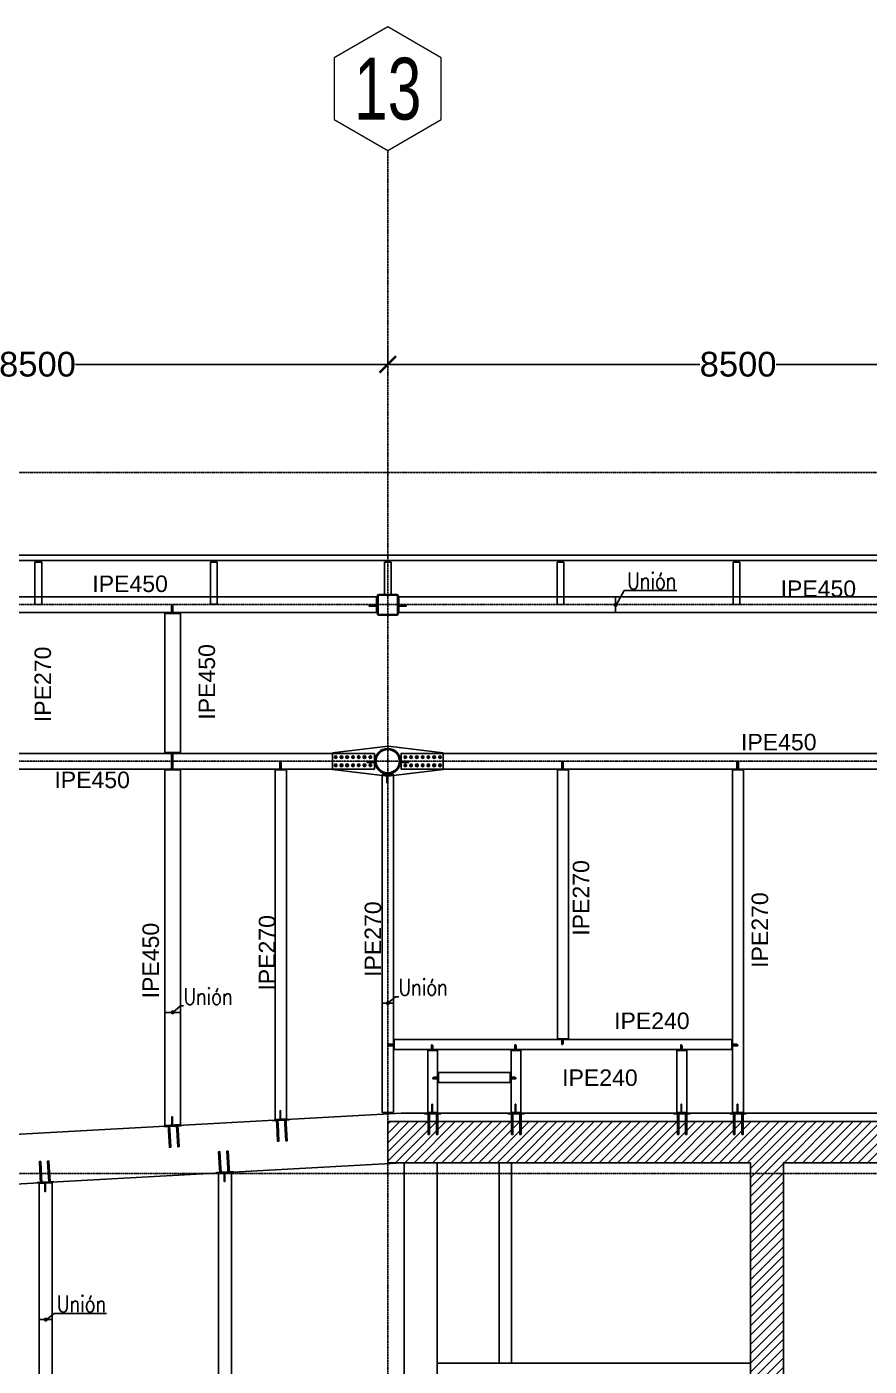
# Model space of a CAD drawing. Header units: millimetres. Extents: x -12345 to 95575, y -11225 to 31862.
# Drawn here: x 55120 to 65341, y 14663 to 30907 of the extents above; entities that cross this region are included whole.
import ezdxf
from ezdxf.enums import TextEntityAlignment as Align

# ---------------------------------------------------------------- set-up
doc = ezdxf.new("R2010")
doc.units = ezdxf.units.MM
doc.header["$LTSCALE"] = 0.95
doc.linetypes.add('DXK_LINE_DOT3', pattern=[5.9187, 2.979, -0.9799, 0.9799, -0.9799])
for name, color, linetype, lineweight in [('0-1', 250, 'Continuous', 5), ('E_COLUMNAS-1', 1, 'Continuous', 25), ('E_TEXTO', 3, 'Continuous', 9), ('E_VIGAS-1', 31, 'Continuous', 25), ('HCB_EJES', 1, 'DXK_LINE_DOT3', 9)]:
    doc.layers.add(name, color=color, linetype=linetype, lineweight=lineweight)
for name, color, linetype in [('COTAS', 8, 'Continuous'), ('HCB-ACH_PANT', 253, 'Continuous'), ('HCB-EJES', 1, 'Continuous'), ('HCB-PLATINAS', 5, 'Continuous'), ('HCB-ROTULOS', 2, 'Continuous'), ('HCB_PANTALLAS', 6, 'Continuous'), ('HCB_VIGAS', 4, 'Continuous'), ('UNIÒN', 6, 'Continuous')]:
    doc.layers.add(name, color=color, linetype=linetype)
doc.styles.add('CNI_COTAS', font='romans.shx', dxfattribs={"width": 0.8})
doc.styles.add('VERDANA', font='arial.ttf')
doc.dimstyles.new('1.125', dxfattribs={"dimscale": 0, "dimtxt": 300, "dimasz": 200, "dimexe": 4, "dimexo": 4, "dimgap": 15, "dimtad": 0, "dimdec": 0, "dimzin": 4, "dimdsep": 46, "dimtxsty": 'VERDANA', "dimblk": 'ARCHTICK', "dimcen": -10, "dimclrd": 256, "dimclrt": 3, "dimadec": 0, "dimazin": 0, "dimtfac": 1, "dimtdec": 0, "dimtmove": 2, "dimatfit": 0, "dimldrblk": 'OBLIQUE', "dimfxl": 0.05, "dimtolj": 1, "dimtzin": 0, "dimarcsym": 0})
doc.dimstyles.new('UNIÒN', dxfattribs={"dimscale": 0, "dimtxt": 200, "dimasz": 60, "dimexe": 4, "dimexo": 4, "dimgap": 15, "dimtad": 1, "dimdec": 0, "dimzin": 4, "dimdsep": 46, "dimtxsty": 'CNI_COTAS', "dimcen": -0.09, "dimclrd": 6, "dimclrt": 3, "dimadec": 0, "dimazin": 0, "dimtfac": 1, "dimtdec": 0, "dimtmove": 2, "dimatfit": 0, "dimfxl": 0.05, "dimtolj": 1, "dimtzin": 0, "dimarcsym": 0})

# ---------------------------------------------------------------- blocks, each defined once
blk = doc.blocks.new('EST_SFM_VIGA-METALICA-SECCION-C - EST_SFM_VIGA-METALICA-UPN160-1505289-_14_00m_N_E_-NIVEL-4 DOC')
at = {"layer": 'E_VIGAS-1'}
for p, q in [((44.822, 0.018), (-44.831, 0.018)), ((-44.831, -0.047), (44.822, -0.047))]:
    blk.add_line(p, q, dxfattribs=at)
blk = doc.blocks.new('DCTIB_CNI_EST_MOD-1A-FAC_0001_rvt-1-_14_00m_N_E_-NIVEL-4 DOC')
at = {"layer": 'E_VIGAS-1'}
for p, q in [((-27.443, 165.076), (-27.443, 165.077)), ((-27.443, 165.077), (-27.415, 165.077)), ((-27.443, 165.076), (-27.361, 165.076)), ((-27.361, 165.076), (-27.443, 165.076)), ((-27.443, 165.076), (-27.443, 164.564)), ((-27.405, 165.082), (-27.405, 165.096)), ((-27.405, 165.077), (-27.405, 165.082)), ((-27.4, 165.096), (-27.4, 165.082)), ((-27.4, 165.082), (-27.4, 165.077)), ((-27.389, 165.077), (-27.361, 165.077)), ((-27.361, 165.077), (-27.361, 165.076)), ((-27.361, 165.076), (-27.361, 164.564)), ((-25.313, 165.076), (-25.313, 165.077)), ((-25.313, 165.077), (-25.285, 165.077)), ((-25.313, 165.076), (-25.231, 165.076)), ((-25.231, 165.076), (-25.313, 165.076)), ((-25.313, 165.076), (-25.313, 164.566)), ((-25.275, 165.088), (-25.27, 165.088)), ((-25.275, 165.082), (-25.275, 165.088)), ((-25.275, 165.077), (-25.275, 165.082)), ((-25.27, 165.088), (-25.27, 165.082)), ((-25.27, 165.082), (-25.27, 165.077)), ((-25.259, 165.077), (-25.231, 165.077)), ((-25.231, 165.077), (-25.231, 165.076)), ((-25.231, 165.076), (-25.231, 164.566)), ((-23.203, 165.076), (-23.203, 165.077)), ((-23.203, 165.077), (-23.175, 165.077)), ((-23.203, 165.076), (-23.121, 165.076)), ((-23.121, 165.076), (-23.203, 165.076)), ((-23.203, 165.076), (-23.203, 164.685)), ((-23.165, 165.082), (-23.165, 165.096)), ((-23.165, 165.077), (-23.165, 165.082)), ((-23.16, 165.096), (-23.16, 165.082)), ((-23.16, 165.082), (-23.16, 165.077)), ((-23.149, 165.077), (-23.121, 165.077)), ((-23.121, 165.077), (-23.121, 165.076)), ((-23.121, 165.076), (-23.121, 164.685)), ((-21.108, 165.076), (-21.108, 165.077)), ((-21.108, 165.077), (-21.08, 165.077)), ((-21.108, 165.076), (-21.026, 165.076)), ((-21.026, 165.076), (-21.108, 165.076)), ((-21.108, 165.076), (-21.108, 164.564)), ((-21.069, 165.082), (-21.069, 165.096)), ((-21.069, 165.077), (-21.069, 165.082)), ((-21.064, 165.096), (-21.064, 165.082)), ((-21.064, 165.082), (-21.064, 165.077)), ((-21.054, 165.077), (-21.026, 165.077)), ((-21.026, 165.077), (-21.026, 165.076)), ((-21.026, 165.076), (-21.026, 164.564)), ((-18.973, 165.076), (-18.973, 165.077)), ((-18.973, 165.077), (-18.945, 165.077)), ((-18.973, 165.076), (-18.891, 165.076)), ((-18.891, 165.076), (-18.973, 165.076)), ((-18.973, 165.076), (-18.973, 164.564)), ((-18.934, 165.082), (-18.934, 165.096)), ((-18.934, 165.077), (-18.934, 165.082)), ((-18.929, 165.096), (-18.929, 165.082)), ((-18.929, 165.082), (-18.929, 165.077)), ((-18.919, 165.077), (-18.891, 165.077)), ((-18.891, 165.077), (-18.891, 165.076)), ((-18.891, 165.076), (-18.891, 164.564)), ((-27.361, 164.564), (-27.443, 164.564)), ((-25.231, 164.566), (-25.313, 164.566)), ((-23.121, 164.685), (-23.203, 164.685)), ((-21.026, 164.564), (-21.108, 164.564)), ((-18.891, 164.564), (-18.973, 164.564))]:
    blk.add_line(p, q, dxfattribs=at)
for points, knots in [([(-27.415, 165.077), (-27.414, 165.077), (-27.413, 165.077), (-27.41, 165.077), (-27.408, 165.078), (-27.406, 165.078), (-27.405, 165.08), (-27.405, 165.081), (-27.405, 165.082)], [0, 0, 0, 0, 0.142857, 0.285714, 0.428571, 0.571429, 0.785714, 1, 1, 1, 1]), ([(-27.405, 165.082), (-27.405, 165.081), (-27.405, 165.08), (-27.407, 165.078), (-27.408, 165.078), (-27.41, 165.077), (-27.411, 165.077), (-27.412, 165.077), (-27.414, 165.077), (-27.415, 165.077)], [0, 0, 0, 0, 0.285714, 0.428571, 0.571429, 0.678571, 0.732143, 0.785714, 1, 1, 1, 1]), ([(-27.389, 165.077), (-27.39, 165.077), (-27.391, 165.077), (-27.394, 165.077), (-27.396, 165.078), (-27.398, 165.078), (-27.399, 165.08), (-27.4, 165.081), (-27.4, 165.082)], [0, 0, 0, 0, 0.142857, 0.285714, 0.428571, 0.571429, 0.785714, 1, 1, 1, 1]), ([(-27.4, 165.082), (-27.4, 165.081), (-27.399, 165.08), (-27.398, 165.078), (-27.396, 165.078), (-27.395, 165.077), (-27.394, 165.077), (-27.392, 165.077), (-27.39, 165.077), (-27.389, 165.077)], [0, 0, 0, 0, 0.285714, 0.428571, 0.571429, 0.678571, 0.732143, 0.785714, 1, 1, 1, 1]), ([(-25.285, 165.077), (-25.284, 165.077), (-25.283, 165.077), (-25.28, 165.077), (-25.278, 165.078), (-25.276, 165.078), (-25.275, 165.08), (-25.275, 165.081), (-25.275, 165.082)], [0, 0, 0, 0, 0.142857, 0.285714, 0.428571, 0.571429, 0.785714, 1, 1, 1, 1]), ([(-25.275, 165.082), (-25.275, 165.081), (-25.275, 165.08), (-25.277, 165.078), (-25.278, 165.078), (-25.28, 165.077), (-25.281, 165.077), (-25.282, 165.077), (-25.284, 165.077), (-25.285, 165.077)], [0, 0, 0, 0, 0.285714, 0.428571, 0.571429, 0.678571, 0.732143, 0.785714, 1, 1, 1, 1]), ([(-25.259, 165.077), (-25.26, 165.077), (-25.261, 165.077), (-25.264, 165.077), (-25.266, 165.078), (-25.268, 165.078), (-25.269, 165.08), (-25.27, 165.081), (-25.27, 165.082)], [0, 0, 0, 0, 0.142857, 0.285714, 0.428571, 0.571429, 0.785714, 1, 1, 1, 1]), ([(-25.27, 165.082), (-25.27, 165.081), (-25.269, 165.08), (-25.268, 165.078), (-25.266, 165.078), (-25.265, 165.077), (-25.264, 165.077), (-25.262, 165.077), (-25.26, 165.077), (-25.259, 165.077)], [0, 0, 0, 0, 0.285714, 0.428571, 0.571429, 0.678571, 0.732143, 0.785714, 1, 1, 1, 1]), ([(-23.175, 165.077), (-23.174, 165.077), (-23.173, 165.077), (-23.17, 165.077), (-23.168, 165.078), (-23.166, 165.078), (-23.165, 165.08), (-23.165, 165.081), (-23.165, 165.082)], [0, 0, 0, 0, 0.142857, 0.285714, 0.428571, 0.571429, 0.785714, 1, 1, 1, 1]), ([(-23.165, 165.082), (-23.165, 165.081), (-23.165, 165.08), (-23.167, 165.078), (-23.168, 165.078), (-23.17, 165.077), (-23.171, 165.077), (-23.172, 165.077), (-23.174, 165.077), (-23.175, 165.077)], [0, 0, 0, 0, 0.285714, 0.428571, 0.571429, 0.678571, 0.732143, 0.785714, 1, 1, 1, 1]), ([(-23.149, 165.077), (-23.15, 165.077), (-23.151, 165.077), (-23.154, 165.077), (-23.156, 165.078), (-23.158, 165.078), (-23.159, 165.08), (-23.16, 165.081), (-23.16, 165.082)], [0, 0, 0, 0, 0.142857, 0.285714, 0.428571, 0.571429, 0.785714, 1, 1, 1, 1]), ([(-23.16, 165.082), (-23.16, 165.081), (-23.159, 165.08), (-23.158, 165.078), (-23.156, 165.078), (-23.155, 165.077), (-23.154, 165.077), (-23.152, 165.077), (-23.15, 165.077), (-23.149, 165.077)], [0, 0, 0, 0, 0.285714, 0.428571, 0.571429, 0.678571, 0.732143, 0.785714, 1, 1, 1, 1]), ([(-21.08, 165.077), (-21.079, 165.077), (-21.078, 165.077), (-21.075, 165.077), (-21.073, 165.078), (-21.071, 165.078), (-21.07, 165.08), (-21.069, 165.081), (-21.069, 165.082)], [0, 0, 0, 0, 0.142857, 0.285714, 0.428571, 0.571429, 0.785714, 1, 1, 1, 1]), ([(-21.069, 165.082), (-21.069, 165.081), (-21.07, 165.08), (-21.071, 165.078), (-21.073, 165.078), (-21.074, 165.077), (-21.075, 165.077), (-21.077, 165.077), (-21.079, 165.077), (-21.08, 165.077)], [0, 0, 0, 0, 0.285714, 0.428571, 0.571429, 0.678571, 0.732143, 0.785714, 1, 1, 1, 1]), ([(-21.054, 165.077), (-21.055, 165.077), (-21.056, 165.077), (-21.059, 165.077), (-21.061, 165.078), (-21.063, 165.078), (-21.064, 165.08), (-21.064, 165.081), (-21.064, 165.082)], [0, 0, 0, 0, 0.142857, 0.285714, 0.428571, 0.571429, 0.785714, 1, 1, 1, 1]), ([(-21.064, 165.082), (-21.064, 165.081), (-21.064, 165.08), (-21.062, 165.078), (-21.061, 165.078), (-21.059, 165.077), (-21.058, 165.077), (-21.057, 165.077), (-21.055, 165.077), (-21.054, 165.077)], [0, 0, 0, 0, 0.285714, 0.428571, 0.571429, 0.678571, 0.732143, 0.785714, 1, 1, 1, 1]), ([(-18.945, 165.077), (-18.944, 165.077), (-18.943, 165.077), (-18.94, 165.077), (-18.938, 165.078), (-18.936, 165.078), (-18.935, 165.08), (-18.934, 165.081), (-18.934, 165.082)], [0, 0, 0, 0, 0.142857, 0.285714, 0.428571, 0.571429, 0.785714, 1, 1, 1, 1]), ([(-18.934, 165.082), (-18.934, 165.081), (-18.935, 165.08), (-18.936, 165.078), (-18.938, 165.078), (-18.939, 165.077), (-18.94, 165.077), (-18.942, 165.077), (-18.944, 165.077), (-18.945, 165.077)], [0, 0, 0, 0, 0.285714, 0.428571, 0.571429, 0.678571, 0.732143, 0.785714, 1, 1, 1, 1]), ([(-18.919, 165.077), (-18.92, 165.077), (-18.921, 165.077), (-18.924, 165.077), (-18.926, 165.078), (-18.928, 165.078), (-18.929, 165.08), (-18.929, 165.081), (-18.929, 165.082)], [0, 0, 0, 0, 0.142857, 0.285714, 0.428571, 0.571429, 0.785714, 1, 1, 1, 1]), ([(-18.929, 165.082), (-18.929, 165.081), (-18.929, 165.08), (-18.927, 165.078), (-18.926, 165.078), (-18.924, 165.077), (-18.923, 165.077), (-18.922, 165.077), (-18.92, 165.077), (-18.919, 165.077)], [0, 0, 0, 0, 0.285714, 0.428571, 0.571429, 0.678571, 0.732143, 0.785714, 1, 1, 1, 1])]:
    blk.add_open_spline(points, degree=3, knots=knots, dxfattribs=at)
blk.add_blockref('EST_SFM_VIGA-METALICA-SECCION-C - EST_SFM_VIGA-METALICA-UPN160-1505289-_14_00m_N_E_-NIVEL-4 DOC', (-41.042, 165.143), dxfattribs=at)
blk = doc.blocks.new('EST_SCM_COLUMNA-METALICA-SECCION-CIRCULAR - EST_SCM_COLUMNA-TUBULAR-CIRCULAR_PTEØ_12__e_10_3mm-V7-_14_00m_N_E_-NIVEL-4 DOC')
at = {"layer": 'E_COLUMNAS-1'}
for radius, start, end in [(0.152, 0, 180), (0.152, 180, 0), (0.142, 0, 180), (0.142, 180, 0)]:
    blk.add_arc((0, 0), radius, start, end, dxfattribs=at)
blk = doc.blocks.new('EST_SCM_COLUMNA-METALICA-SECCION-CUADRADA - EST_SCM_COLUMNA-TUBULAR-CUADRADA_PTEØ_250x250e_8mm-V19-_14_00m_N_E_-NIVEL-4 DOC')
at = {"layer": 'E_COLUMNAS-1'}
for p, q in [((-0.125, -0.109), (-0.125, 0.109)), ((-0.117, 0.109), (-0.117, -0.109)), ((-0.109, 0.125), (0.109, 0.125)), ((0.109, 0.117), (-0.109, 0.117)), ((0.117, -0.109), (0.117, 0.109)), ((0.125, 0.109), (0.125, -0.109)), ((-0.109, -0.117), (0.109, -0.117)), ((0.109, -0.125), (-0.109, -0.125))]:
    blk.add_line(p, q, dxfattribs=at)
for centre, radius, start, end in [((-0.109, 0.109), 0.016, 90, 180), ((-0.109, 0.109), 0.008, 90, 180), ((0.109, 0.109), 0.016, 360, 90), ((0.109, 0.109), 0.008, 360, 90), ((-0.109, -0.109), 0.016, 180, 270), ((-0.109, -0.109), 0.008, 180, 270), ((0.109, -0.109), 0.016, 270, 360), ((0.109, -0.109), 0.008, 270, 360)]:
    blk.add_arc(centre, radius, start, end, dxfattribs=at)
blk = doc.blocks.new('Part-72226993-2544 - 1511')
at = {"color": 253}
for p, q in [((63051, 28280), (63728, 28363)), ((63051, 28080), (63051, 28280)), ((63728, 28363), (64396, 28280)), ((64396, 28280), (64396, 28080)), ((63723, 27998), (63051, 28080)), ((64396, 28080), (63723, 27998))]:
    blk.add_line(p, q, dxfattribs=at)
for start, end in [(78.75, 258.75), (258.75, 78.75)]:
    blk.add_arc((63723, 28180), 155, start, end, dxfattribs=at)
blk = doc.blocks.new('Bolt-72226993-2547 - 1511')
at = {"color": 253, "linetype": 'Continuous'}
for p, q in [((63921, 28238), (63936, 28247)), ((63921, 28221), (63921, 28238)), ((63936, 28212), (63921, 28221)), ((63921, 28138), (63936, 28147)), ((63921, 28121), (63921, 28138)), ((63936, 28112), (63921, 28121)), ((63936, 28247), (63951, 28238)), ((63951, 28221), (63936, 28212)), ((63936, 28147), (63951, 28138)), ((63951, 28121), (63936, 28112)), ((63951, 28238), (63951, 28221)), ((63951, 28138), (63951, 28121)), ((63991, 28238), (64006, 28247)), ((63991, 28221), (63991, 28238)), ((64006, 28213), (63991, 28221)), ((63991, 28138), (64006, 28147)), ((63991, 28121), (63991, 28138)), ((64006, 28113), (63991, 28121)), ((64006, 28247), (64021, 28239)), ((64021, 28221), (64006, 28213)), ((64006, 28147), (64021, 28139)), ((64021, 28121), (64006, 28113)), ((64021, 28239), (64021, 28221)), ((64021, 28139), (64021, 28121)), ((64061, 28239), (64076, 28247)), ((64061, 28221), (64061, 28239)), ((64076, 28213), (64061, 28221)), ((64061, 28139), (64076, 28147)), ((64061, 28121), (64061, 28139)), ((64076, 28113), (64061, 28121)), ((64076, 28247), (64091, 28239)), ((64091, 28221), (64076, 28213)), ((64076, 28147), (64091, 28139)), ((64091, 28121), (64076, 28113)), ((64091, 28239), (64091, 28221)), ((64091, 28139), (64091, 28121)), ((64131, 28239), (64146, 28247)), ((64131, 28221), (64131, 28239)), ((64146, 28213), (64131, 28221)), ((64131, 28139), (64146, 28147)), ((64131, 28121), (64131, 28139)), ((64146, 28113), (64131, 28121)), ((64146, 28247), (64161, 28239)), ((64161, 28221), (64146, 28213)), ((64146, 28147), (64161, 28139)), ((64161, 28121), (64146, 28113)), ((64161, 28239), (64161, 28221)), ((64161, 28139), (64161, 28121)), ((64201, 28239), (64216, 28247)), ((64201, 28221), (64201, 28239)), ((64216, 28213), (64201, 28221)), ((64201, 28139), (64216, 28147)), ((64201, 28121), (64201, 28139)), ((64216, 28113), (64201, 28121)), ((64216, 28247), (64231, 28239)), ((64231, 28221), (64216, 28213)), ((64216, 28147), (64231, 28139)), ((64231, 28121), (64216, 28113)), ((64231, 28239), (64231, 28221)), ((64231, 28139), (64231, 28121)), ((64271, 28239), (64286, 28247)), ((64271, 28221), (64271, 28239)), ((64286, 28213), (64271, 28221)), ((64271, 28139), (64286, 28147)), ((64271, 28121), (64271, 28139)), ((64286, 28113), (64271, 28121)), ((64286, 28247), (64301, 28239)), ((64301, 28221), (64286, 28213)), ((64286, 28147), (64301, 28139)), ((64301, 28121), (64286, 28113)), ((64301, 28239), (64301, 28221)), ((64301, 28139), (64301, 28121)), ((64341, 28239), (64356, 28247)), ((64341, 28221), (64341, 28239)), ((64356, 28213), (64341, 28221)), ((64341, 28139), (64356, 28147)), ((64341, 28121), (64341, 28139)), ((64356, 28113), (64341, 28121)), ((64356, 28247), (64371, 28239)), ((64371, 28221), (64356, 28213)), ((64356, 28147), (64371, 28139)), ((64371, 28121), (64356, 28113)), ((64371, 28239), (64371, 28221)), ((64371, 28139), (64371, 28121))]:
    blk.add_line(p, q, dxfattribs=at)
for centre, radius, start, end in [((63936, 28230), 11.5, 18.0268, 198.0268), ((63936, 28130), 11.5, 18.0268, 198.0268), ((63936, 28230), 11.5, 198.0268, 18.0268), ((63936, 28130), 11.5, 198.0268, 18.0268), ((63936, 28230), 10, 90.0268, 270.0268), ((63936, 28130), 10, 90.0268, 270.0268), ((63936, 28230), 10, 270.0268, 90.0268), ((63936, 28130), 10, 270.0268, 90.0268), ((64006, 28230), 11.5, 18.0268, 198.0268), ((64006, 28130), 11.5, 18.0268, 198.0268), ((64006, 28230), 11.5, 198.0268, 18.0268), ((64006, 28130), 11.5, 198.0268, 18.0268), ((64006, 28230), 10, 90.0268, 270.0268), ((64006, 28130), 10, 90.0268, 270.0268), ((64006, 28230), 10, 270.0268, 90.0268), ((64006, 28130), 10, 270.0268, 90.0268), ((64076, 28230), 11.5, 18.0268, 198.0268), ((64076, 28130), 11.5, 18.0268, 198.0268), ((64076, 28230), 11.5, 198.0268, 18.0268), ((64076, 28130), 11.5, 198.0268, 18.0268), ((64076, 28230), 10, 90.0268, 270.0268), ((64076, 28130), 10, 90.0268, 270.0268), ((64076, 28230), 10, 270.0268, 90.0268), ((64076, 28130), 10, 270.0268, 90.0268), ((64146, 28230), 11.5, 18.0268, 198.0268), ((64146, 28130), 11.5, 18.0268, 198.0268), ((64146, 28230), 11.5, 198.0268, 18.0268), ((64146, 28130), 11.5, 198.0268, 18.0268), ((64146, 28230), 10, 90.0268, 270.0268), ((64146, 28130), 10, 90.0268, 270.0268), ((64146, 28230), 10, 270.0268, 90.0268), ((64146, 28130), 10, 270.0268, 90.0268), ((64216, 28230), 11.5, 18.0268, 198.0268), ((64216, 28130), 11.5, 18.0268, 198.0268), ((64216, 28230), 11.5, 198.0268, 18.0268), ((64216, 28130), 11.5, 198.0268, 18.0268), ((64216, 28230), 10, 90.0268, 270.0268), ((64216, 28130), 10, 90.0268, 270.0268), ((64216, 28230), 10, 270.0268, 90.0268), ((64216, 28130), 10, 270.0268, 90.0268), ((64286, 28230), 11.5, 18.0268, 198.0268), ((64286, 28130), 11.5, 18.0268, 198.0268), ((64286, 28230), 11.5, 198.0268, 18.0268), ((64286, 28130), 11.5, 198.0268, 18.0268), ((64286, 28230), 10, 90.0268, 270.0268), ((64286, 28130), 10, 90.0268, 270.0268), ((64286, 28230), 10, 270.0268, 90.0268), ((64286, 28130), 10, 270.0268, 90.0268), ((64356, 28230), 11.5, 18.0268, 198.0268), ((64356, 28130), 11.5, 18.0268, 198.0268), ((64356, 28230), 11.5, 198.0268, 18.0268), ((64356, 28130), 11.5, 198.0268, 18.0268), ((64356, 28230), 10, 90.0268, 270.0268), ((64356, 28130), 10, 90.0268, 270.0268), ((64356, 28230), 10, 270.0268, 90.0268), ((64356, 28130), 10, 270.0268, 90.0268)]:
    blk.add_arc(centre, radius, start, end, dxfattribs=at)
blk = doc.blocks.new('Bolt-72226993-2548 - 1511')
at = {"color": 253, "linetype": 'Continuous'}
for p, q in [((63076, 28239), (63091, 28247)), ((63076, 28221), (63076, 28239)), ((63091, 28213), (63076, 28221)), ((63076, 28139), (63091, 28147)), ((63076, 28121), (63076, 28139)), ((63091, 28113), (63076, 28121)), ((63091, 28247), (63106, 28239)), ((63106, 28221), (63091, 28213)), ((63091, 28147), (63106, 28139)), ((63106, 28121), (63091, 28113)), ((63106, 28239), (63106, 28221)), ((63106, 28139), (63106, 28121)), ((63146, 28239), (63161, 28247)), ((63146, 28221), (63146, 28239)), ((63161, 28213), (63146, 28221)), ((63146, 28139), (63161, 28147)), ((63146, 28121), (63146, 28139)), ((63161, 28113), (63146, 28121)), ((63161, 28247), (63176, 28239)), ((63176, 28221), (63161, 28213)), ((63161, 28147), (63176, 28139)), ((63176, 28121), (63161, 28113)), ((63176, 28239), (63176, 28221)), ((63176, 28139), (63176, 28121)), ((63216, 28239), (63231, 28247)), ((63216, 28221), (63216, 28239)), ((63231, 28213), (63216, 28221)), ((63216, 28139), (63231, 28147)), ((63216, 28121), (63216, 28139)), ((63231, 28113), (63216, 28121)), ((63231, 28247), (63246, 28239)), ((63246, 28221), (63231, 28213)), ((63231, 28147), (63246, 28139)), ((63246, 28121), (63231, 28113)), ((63246, 28239), (63246, 28221)), ((63246, 28139), (63246, 28121)), ((63286, 28239), (63301, 28247)), ((63286, 28221), (63286, 28239)), ((63301, 28213), (63286, 28221)), ((63286, 28139), (63301, 28147)), ((63286, 28121), (63286, 28139)), ((63301, 28113), (63286, 28121)), ((63301, 28247), (63316, 28239)), ((63316, 28222), (63301, 28213)), ((63301, 28147), (63316, 28139)), ((63316, 28122), (63301, 28113)), ((63316, 28239), (63316, 28222)), ((63316, 28139), (63316, 28122)), ((63356, 28239), (63371, 28248)), ((63356, 28222), (63356, 28239)), ((63371, 28213), (63356, 28222)), ((63356, 28139), (63371, 28148)), ((63356, 28122), (63356, 28139)), ((63371, 28113), (63356, 28122)), ((63371, 28248), (63386, 28239)), ((63386, 28222), (63371, 28213)), ((63371, 28148), (63386, 28139)), ((63386, 28122), (63371, 28113)), ((63386, 28239), (63386, 28222)), ((63386, 28139), (63386, 28122)), ((63426, 28239), (63441, 28248)), ((63426, 28222), (63426, 28239)), ((63441, 28213), (63426, 28222)), ((63426, 28139), (63441, 28148)), ((63426, 28122), (63426, 28139)), ((63441, 28113), (63426, 28122)), ((63441, 28248), (63456, 28239)), ((63456, 28222), (63441, 28213)), ((63441, 28148), (63456, 28139)), ((63456, 28122), (63441, 28113)), ((63456, 28239), (63456, 28222)), ((63456, 28139), (63456, 28122)), ((63496, 28239), (63511, 28248)), ((63496, 28222), (63496, 28239)), ((63511, 28213), (63496, 28222)), ((63496, 28139), (63511, 28148)), ((63496, 28122), (63496, 28139)), ((63511, 28113), (63496, 28122)), ((63511, 28248), (63526, 28239)), ((63526, 28222), (63511, 28213)), ((63511, 28148), (63526, 28139)), ((63526, 28122), (63511, 28113)), ((63526, 28239), (63526, 28222)), ((63526, 28139), (63526, 28122))]:
    blk.add_line(p, q, dxfattribs=at)
for centre, radius, start, end in [((63091, 28230), 11.5, 18.0268, 198.0268), ((63091, 28130), 11.5, 18.0268, 198.0268), ((63091, 28230), 11.5, 198.0268, 18.0268), ((63091, 28130), 11.5, 198.0268, 18.0268), ((63091, 28230), 10, 90.0268, 270.0268), ((63091, 28130), 10, 90.0268, 270.0268), ((63091, 28230), 10, 270.0268, 90.0268), ((63091, 28130), 10, 270.0268, 90.0268), ((63161, 28230), 11.5, 18.0268, 198.0268), ((63161, 28130), 11.5, 18.0268, 198.0268), ((63161, 28230), 11.5, 198.0268, 18.0268), ((63161, 28130), 11.5, 198.0268, 18.0268), ((63161, 28230), 10, 90.0268, 270.0268), ((63161, 28130), 10, 90.0268, 270.0268), ((63161, 28230), 10, 270.0268, 90.0268), ((63161, 28130), 10, 270.0268, 90.0268), ((63231, 28230), 11.5, 18.0268, 198.0268), ((63231, 28130), 11.5, 18.0268, 198.0268), ((63231, 28230), 11.5, 198.0268, 18.0268), ((63231, 28130), 11.5, 198.0268, 18.0268), ((63231, 28230), 10, 90.0268, 270.0268), ((63231, 28130), 10, 90.0268, 270.0268), ((63231, 28230), 10, 270.0268, 90.0268), ((63231, 28130), 10, 270.0268, 90.0268), ((63301, 28230), 11.5, 18.0268, 198.0268), ((63301, 28130), 11.5, 18.0268, 198.0268), ((63301, 28230), 11.5, 198.0268, 18.0268), ((63301, 28130), 11.5, 198.0268, 18.0268), ((63301, 28230), 10, 90.0268, 270.0268), ((63301, 28130), 10, 90.0268, 270.0268), ((63301, 28230), 10, 270.0268, 90.0268), ((63301, 28130), 10, 270.0268, 90.0268), ((63371, 28230), 11.5, 18.0268, 198.0268), ((63371, 28130), 11.5, 18.0268, 198.0268), ((63371, 28230), 11.5, 198.0268, 18.0268), ((63371, 28130), 11.5, 198.0268, 18.0268), ((63371, 28230), 10, 90.0268, 270.0268), ((63371, 28130), 10, 90.0268, 270.0268), ((63371, 28230), 10, 270.0268, 90.0268), ((63371, 28130), 10, 270.0268, 90.0268), ((63441, 28230), 11.5, 18.0268, 198.0268), ((63441, 28130), 11.5, 18.0268, 198.0268), ((63441, 28230), 11.5, 198.0268, 18.0268), ((63441, 28130), 11.5, 198.0268, 18.0268), ((63441, 28230), 10, 90.0268, 270.0268), ((63441, 28130), 10, 90.0268, 270.0268), ((63441, 28230), 10, 270.0268, 90.0268), ((63441, 28130), 10, 270.0268, 90.0268), ((63511, 28230), 11.5, 18.0268, 198.0268), ((63511, 28130), 11.5, 18.0268, 198.0268), ((63511, 28230), 11.5, 198.0268, 18.0268), ((63511, 28130), 11.5, 198.0268, 18.0268), ((63511, 28230), 10, 90.0268, 270.0268), ((63511, 28130), 10, 90.0268, 270.0268), ((63511, 28230), 10, 270.0268, 90.0268), ((63511, 28130), 10, 270.0268, 90.0268)]:
    blk.add_arc(centre, radius, start, end, dxfattribs=at)
blk = doc.blocks.new('_ArchTick')
at = {"color": 0, "linetype": 'ByBlock', "const_width": 0.15}
blk.add_lwpolyline([(-0.5, -0.5), (0.5, 0.5)], dxfattribs=at)
blk = doc.blocks.new('*D182')
at = {"layer": 'COTAS', "color": 0, "lineweight": -2, "transparency": 16777216}
for p, q in [((51000, 27027), (51000, 26809)), ((59500, 27037), (59500, 26809))]:
    blk.add_line(p, q, dxfattribs=at)
at = {"layer": 'COTAS', "lineweight": -2, "transparency": 16777216}
for p, q in [((51000, 26813), (54787, 26813)), ((59500, 26813), (55713, 26813))]:
    blk.add_line(p, q, dxfattribs=at)
at = {"layer": 'Defpoints', "color": 0, "transparency": 16777216}
for p in [(51000, 27031), (59500, 27041), (59500, 26813)]:
    blk.add_point(p, dxfattribs=at)
at = {"layer": 'COTAS', "lineweight": -2, "transparency": 16777216, "xscale": 200, "yscale": 200, "zscale": 200, "rotation": 180}
blk.add_blockref('_ArchTick', (51000, 26813), dxfattribs=at)
at = {"layer": 'COTAS', "lineweight": -2, "transparency": 16777216, "xscale": 200, "yscale": 200, "zscale": 200}
blk.add_blockref('_ArchTick', (59500, 26813), dxfattribs=at)
at = {"layer": 'COTAS', "color": 3, "transparency": 16777216, "insert": (55250, 26813), "char_height": 300, "attachment_point": 5, "style": 'VERDANA'}
blk.add_mtext('\\A1;8500', dxfattribs=at)
blk = doc.blocks.new('_Oblique')
at = {"color": 0, "linetype": 'ByBlock', "lineweight": -2}
blk.add_line((-0.5, -0.5), (0.5, 0.5), dxfattribs=at)
blk = doc.blocks.new('*D183')
at = {"layer": 'COTAS', "lineweight": -2, "transparency": 16777216}
for p, q in [((59500, 26813), (63287, 26813)), ((68000, 26813), (64213, 26813))]:
    blk.add_line(p, q, dxfattribs=at)
at = {"layer": 'Defpoints', "color": 0, "transparency": 16777216}
for p in [(59500, 26813), (68000, 26813), (68000, 26813)]:
    blk.add_point(p, dxfattribs=at)
at = {"layer": 'COTAS', "lineweight": -2, "transparency": 16777216, "xscale": 200, "yscale": 200, "zscale": 200, "rotation": 180}
blk.add_blockref('_ArchTick', (59500, 26813), dxfattribs=at)
at = {"layer": 'COTAS', "lineweight": -2, "transparency": 16777216, "xscale": 200, "yscale": 200, "zscale": 200}
blk.add_blockref('_ArchTick', (68000, 26813), dxfattribs=at)
at = {"layer": 'COTAS', "color": 3, "transparency": 16777216, "insert": (63750, 26813), "char_height": 300, "attachment_point": 5, "style": 'VERDANA'}
blk.add_mtext('\\A1;8500', dxfattribs=at)

msp = doc.modelspace()

# ---------------------------------------------------------------- hatches: boundary and pattern name
at = {"layer": 'HCB-ACH_PANT'}
h = msp.add_hatch(dxfattribs=at)
h.set_pattern_fill('ANSI31', color=256, scale=25)
h.set_pattern_definition([(45, (-13332.36, -5955.66), (-56.1266, 56.1266), [])])
h.paths.add_polyline_path([(59500.2, 8370.1), (59500.2, 7870.1), (68000.2, 7870.1), (68000.2, 8370.1), (64300.2, 8370.1), (64300.2, 17130.1), (68000.2, 17130.1), (68000.2, 17630.1), (59500.2, 17630.1), (59500.2, 17130.1), (63900.2, 17130.1), (63900.2, 8370.1)])

# ---------------------------------------------------------------- linework, layer by layer
at = {"layer": 'E_VIGAS-1', "color": 30, "true_color": 0xf26722}
for p, q in [((59678.3, 17130.2), (46350.2, 16396.7)), ((63900.2, 14700.2), (60100.2, 14700.2))]:
    msp.add_line(p, q, dxfattribs=at)
for points in [[(25119.7, 17752.3), (38772.1, 16975.2), (45942, 16975.2), (59662.7, 17730.2), (68000.2, 17730.2), (68000.2, 7770.2), (59500, 7770.2), (59500, 7779.9), (46391.2, 8525.2), (38839.8, 8525.2), (38839.8, 8527.9), (25097.6, 7749.2)], [(61000.2, 17130.1), (61000.2, 14700.3), (60850.2, 14700.3), (60850.2, 17130.1)]]:
    msp.add_lwpolyline(points, dxfattribs=at)
msp.add_lwpolyline([(60100, 8370.2), (60100, 17130.2), (59700, 17130.2), (59700, 8370.2)], close=True, dxfattribs=at)
at = {"layer": 'HCB-EJES', "linetype": 'DXK_LINE_DOT3'}
for p, q in [((59500, -3906.8), (59500, 29407)), ((-10844.5, 25500), (94075, 25500)), ((-6888.4, 23900.1), (90118.8, 23900.1)), ((-6888.4, 22000), (90118.8, 22000)), ((-10844.5, 17000), (94075, 17000))]:
    msp.add_line(p, q, dxfattribs=at)
at = {"layer": 'HCB-PLATINAS', "color": 4}
for points in [[(59944.1, 17724.2), (60144.1, 17724.2), (60144.1, 17730.2), (59944.1, 17730.2)], [(60955.8, 17724.2), (61155.8, 17724.2), (61155.8, 17730.2), (60955.8, 17730.2)], [(62967.5, 17724.2), (63167.5, 17724.2), (63167.5, 17730.2), (62967.5, 17730.2)], [(63650, 17724.2), (63850, 17724.2), (63850, 17730.2), (63650, 17730.2)], [(56791.2, 17566), (56990.9, 17577.3), (56990.5, 17583.3), (56790.9, 17571.9)], [(58103.8, 17638.2), (58303.5, 17649.5), (58303.1, 17655.5), (58103.4, 17644.2)], [(55448.9, 16903.6), (55249.3, 16892.3), (55249.6, 16886.3), (55449.3, 16897.6)], [(57623.9, 17023.3), (57424.3, 17012), (57424.6, 17006), (57624.3, 17017.3)]]:
    msp.add_lwpolyline(points, close=True, dxfattribs=at)
at = {"layer": 'HCB-PLATINAS', "color": 5}
for points in [[(59994.6, 17722.7), (59998.2, 17724.2), (60001.8, 17722.7), (60003.9, 17721.9), (60006.2, 17716.2), (60006.2, 17678.7), (60006.2, 17474.2), (59990.2, 17474.2), (59990.2, 17678.7), (59990.2, 17716.2), (59992.6, 17721.9)], [(60094.6, 17722.7), (60098.2, 17724.2), (60101.8, 17722.7), (60103.9, 17721.9), (60106.2, 17716.2), (60106.2, 17678.7), (60106.2, 17474.2), (60090.2, 17474.2), (60090.2, 17678.7), (60090.2, 17716.2), (60092.6, 17721.9)], [(61006.2, 17722.7), (61009.8, 17724.2), (61013.5, 17722.7), (61015.5, 17721.9), (61017.8, 17716.2), (61017.8, 17678.7), (61017.8, 17474.2), (61001.8, 17474.2), (61001.8, 17678.7), (61001.8, 17716.2), (61004.2, 17721.9)], [(61106.2, 17722.7), (61109.8, 17724.2), (61113.5, 17722.7), (61115.5, 17721.9), (61117.8, 17716.2), (61117.8, 17678.7), (61117.8, 17474.2), (61101.8, 17474.2), (61101.8, 17678.7), (61101.8, 17716.2), (61104.2, 17721.9)], [(63018, 17722.7), (63021.6, 17724.2), (63025.2, 17722.7), (63027.3, 17721.9), (63029.6, 17716.2), (63029.6, 17678.7), (63029.6, 17474.2), (63013.6, 17474.2), (63013.6, 17678.7), (63013.6, 17716.2), (63015.9, 17721.9)], [(63118, 17722.7), (63121.6, 17724.2), (63125.2, 17722.7), (63127.3, 17721.9), (63129.6, 17716.2), (63129.6, 17678.7), (63129.6, 17474.2), (63113.6, 17474.2), (63113.6, 17678.7), (63113.6, 17716.2), (63115.9, 17721.9)], [(63700.5, 17722.7), (63704.1, 17724.2), (63707.7, 17722.7), (63709.8, 17721.9), (63712.1, 17716.2), (63712.1, 17678.7), (63712.1, 17474.2), (63696.1, 17474.2), (63696.1, 17678.7), (63696.1, 17716.2), (63698.4, 17721.9)], [(63800.5, 17722.7), (63804.1, 17724.2), (63807.7, 17722.7), (63809.8, 17721.9), (63812.1, 17716.2), (63812.1, 17678.7), (63812.1, 17474.2), (63796.1, 17474.2), (63796.1, 17678.7), (63796.1, 17716.2), (63798.4, 17721.9)], [(56841.7, 17567.3), (56845.2, 17569), (56848.9, 17567.7), (56851, 17567), (56853.6, 17561.5), (56855.8, 17524.1), (56867.4, 17319.9), (56851.4, 17319), (56839.8, 17523.1), (56837.7, 17560.6), (56839.7, 17566.4)], [(56941.5, 17573), (56945, 17574.7), (56948.7, 17573.4), (56950.8, 17572.7), (56953.5, 17567.2), (56955.6, 17529.7), (56967.2, 17325.6), (56951.3, 17324.7), (56939.6, 17528.8), (56937.5, 17566.3), (56939.5, 17572)], [(58154.3, 17639.6), (58157.8, 17641.3), (58161.5, 17640), (58163.6, 17639.2), (58166.2, 17633.7), (58168.4, 17596.3), (58180, 17392.1), (58164, 17391.2), (58152.4, 17595.4), (58150.3, 17632.8), (58152.3, 17638.6)], [(58254.1, 17645.2), (58257.6, 17646.9), (58261.3, 17645.7), (58263.4, 17644.9), (58266.1, 17639.4), (58268.2, 17602), (58279.8, 17397.8), (58263.9, 17396.9), (58252.2, 17601.1), (58250.1, 17638.5), (58252.1, 17644.3)], [(57473.6, 17016.3), (57470.1, 17014.6), (57466.4, 17015.9), (57464.3, 17016.6), (57461.7, 17022.1), (57459.5, 17059.5), (57447.9, 17263.7), (57463.9, 17264.6), (57475.5, 17060.4), (57477.6, 17023), (57475.6, 17017.2)], [(57573.5, 17021.9), (57569.9, 17020.2), (57566.2, 17021.5), (57564.2, 17022.3), (57561.5, 17027.8), (57559.4, 17065.2), (57547.7, 17269.4), (57563.7, 17270.3), (57575.3, 17066.1), (57577.5, 17028.7), (57575.5, 17022.9)], [(55298.6, 16896.6), (55295.1, 16894.9), (55291.4, 16896.2), (55289.3, 16896.9), (55286.7, 16902.4), (55284.5, 16939.8), (55272.9, 17144), (55288.9, 17144.9), (55300.5, 16940.8), (55302.6, 16903.3), (55300.6, 16897.5)], [(55398.5, 16902.3), (55394.9, 16900.6), (55391.2, 16901.8), (55389.2, 16902.6), (55386.5, 16908.1), (55384.4, 16945.5), (55372.7, 17149.7), (55388.7, 17150.6), (55400.3, 16946.4), (55402.5, 16909), (55400.5, 16903.2)]]:
    msp.add_lwpolyline(points, close=True, dxfattribs=at)
at = {"layer": 'HCB_EJES', "color": 40, "linetype": 'ByBlock', "true_color": 0xf8d731}
msp.add_lwpolyline([(58850.5, 29782), (59500, 29407), (60149.5, 29782), (60149.5, 30532), (59500, 30907), (58850.5, 30532)], close=True, dxfattribs=at)
at = {"layer": 'HCB_PANTALLAS'}
msp.add_lwpolyline([(68000.2, 17630.2), (59500.2, 17630.2), (59500.2, 17130.2), (63900.2, 17130.2), (63900.2, 8370.2), (59500.2, 8370.2), (59500.2, 7870.2), (68000.2, 7870.2), (68000.2, 8370.2), (64300.2, 8370.2), (64300.2, 17130.2), (68000.2, 17130.2)], close=True, dxfattribs=at)
at = {"layer": 'HCB_VIGAS'}
for points in [[(51135, 23801.8), (56980.2, 23801.8), (59365, 23801.8), (59365, 23991.8), (56980.2, 23991.8), (51135, 23991.8)], [(56876.6, 23801.8), (56886.6, 23801.8), (56886.6, 23892.1), (56876.6, 23892.1)], [(56886.6, 23791.8), (56893.7, 23791.8), (56893.7, 23881.7), (56886.6, 23881.7)], [(59275, 23892.1), (59375, 23892.1), (59375, 23882.1), (59275, 23882.1)], [(59725, 23892.1), (59625, 23892.1), (59625, 23882.1), (59725, 23882.1)], [(59635, 23991.8), (67865, 23991.8), (67865, 23801.8), (59635, 23801.8)], [(56795.2, 22105), (56795.2, 23791.8), (56985.2, 23791.8), (56985.2, 22105)], [(56876.6, 22095), (56886.6, 22095), (56886.6, 22004.7), (56876.6, 22004.7)], [(56886.6, 22105), (56893.7, 22105), (56893.7, 22010.1), (56886.6, 22010.1)], [(56876.6, 21905), (56886.6, 21905), (56886.6, 21995.3), (56876.6, 21995.3)], [(56886.6, 21895), (56893.7, 21895), (56893.7, 21984.9), (56886.6, 21984.9)], [(58189, 21905), (58199, 21905), (58199, 21995.3), (58189, 21995.3)], [(58199, 21895), (58206.1, 21895), (58206.1, 21984.9), (58199, 21984.9)], [(59248.7, 21995.3), (59348.7, 21995.3), (59348.7, 21985.3), (59248.7, 21985.3)], [(59752.3, 21995.3), (59652.3, 21995.3), (59652.3, 21985.3), (59752.3, 21985.3)], [(61611.5, 21905), (61621.5, 21905), (61621.5, 21995.3), (61611.5, 21995.3)], [(61621.5, 21895), (61628.6, 21895), (61628.6, 21989.9), (61621.5, 21989.9)], [(63736.5, 21905), (63746.5, 21905), (63746.5, 21995.3), (63736.5, 21995.3)], [(63746.5, 21895), (63753.6, 21895), (63753.6, 21989.9), (63746.5, 21989.9)], [(59432.5, 21837.6), (59432.5, 17738.4), (59567.5, 17738.4), (59567.5, 21837.6)], [(59486.7, 21737.7), (59486.7, 21846.5), (59486.7, 21847.7), (59496.7, 21847.7), (59496.7, 21845.5), (59496.7, 21737.7)], [(61692.5, 18633), (61692.5, 21895), (61557.5, 21895), (61557.5, 18633)], [(63682.5, 17740.2), (63682.5, 21895), (63817.5, 21895), (63817.5, 17740.2)], [(59567.5, 18549.5), (59567.5, 18559.5), (59503.3, 18559.5), (59503.3, 18549.5)], [(59577.5, 18559.5), (59577.5, 18566.6), (59513.3, 18566.6), (59513.3, 18559.5)], [(60030.6, 18503), (60040.6, 18503), (60040.6, 18559.9), (60030.6, 18559.9)], [(60040.6, 18493), (60047.7, 18493), (60047.7, 18549.9), (60040.6, 18549.9)], [(61042.2, 18503), (61052.2, 18503), (61052.2, 18559.9), (61042.2, 18559.9)], [(61052.2, 18493), (61059.3, 18493), (61059.3, 18549.9), (61052.2, 18549.9)], [(61611.5, 18566.1), (61621.5, 18566.1), (61621.5, 18623), (61611.5, 18623)], [(61621.5, 18576.1), (61628.6, 18576.1), (61628.6, 18633), (61621.5, 18633)], [(63054, 18503), (63064, 18503), (63064, 18559.9), (63054, 18559.9)], [(63064, 18493), (63071.1, 18493), (63071.1, 18549.9), (63064, 18549.9)], [(63672.5, 18559.5), (63672.5, 18566.6), (63736.7, 18566.6), (63736.7, 18559.5)], [(63682.5, 18549.5), (63682.5, 18559.5), (63746.7, 18559.5), (63746.7, 18549.5)], [(59984.1, 18493), (59984.1, 17740.2), (60104.1, 17740.2), (60104.1, 18493)], [(60995.8, 17740.2), (60995.8, 18493), (61115.7, 18493), (61115.7, 17740.2)], [(63127.5, 18493), (63127.5, 17740.2), (63007.5, 17740.2), (63007.5, 18493)], [(60985.8, 18223), (60114.1, 18223), (60114.1, 18103), (60985.8, 18103)], [(60104.1, 18149.4), (60104.1, 18159.4), (60047.2, 18159.4), (60047.2, 18149.4)], [(60114.1, 18159.4), (60114.1, 18166.5), (60055.2, 18166.5), (60055.2, 18159.4)], [(60985.8, 18159.4), (60985.8, 18166.5), (61044.7, 18166.5), (61044.7, 18159.4)], [(60995.8, 18149.4), (60995.8, 18159.4), (61052.7, 18159.4), (61052.7, 18149.4)], [(58199, 17649.7), (58193, 17649.3), (58193, 17759.8), (58199, 17759.8)], [(60034.8, 17730.2), (60034.8, 17840.2), (60040.8, 17840.2), (60040.8, 17730.2)], [(61046.5, 17730.2), (61046.5, 17840.2), (61052.5, 17840.2), (61052.5, 17730.2)], [(63058.2, 17730.2), (63058.2, 17840.2), (63064.2, 17840.2), (63064.2, 17730.2)], [(63740.7, 17730.2), (63740.7, 17840.2), (63746.7, 17840.2), (63746.7, 17730.2)], [(56886.4, 17577.4), (56880.4, 17577.1), (56880.4, 17687.6), (56886.4, 17687.6)], [(57515.2, 17011.1), (57521.3, 17011.5), (57521.3, 16900.9), (57515.3, 16900.9)], [(55340.2, 16891.4), (55346.3, 16891.8), (55346.3, 16781.2), (55340.3, 16781.2)]]:
    msp.add_lwpolyline(points, close=True, dxfattribs=at)
for points in [[(59337.6, 22095), (59337.6, 21905), (51160, 21905), (51160, 22095), (59337.6, 22095)], [(59662.4, 21905), (67837.6, 21905), (67837.6, 22095), (59662.4, 22095), (59662.4, 21905)], [(56985.1, 17592.9), (56985.2, 21895), (56795.2, 21895), (56795.1, 17582.4)], [(58270.1, 17663.6), (58270.1, 21895), (58135.1, 21895), (58135.1, 17656.1), (58270.4, 17663.6)], [(63672.5, 18623), (63672.5, 18503), (59577.5, 18503), (59577.5, 18623), (63672.5, 18623)], [(56795.1, 17582.4), (56985.1, 17592.9)], [(57445, 8507.7), (57445, 16997.3), (57605, 17006.1), (57605, 8498.6)], [(55270, 8631.4), (55270, 16877.6), (55430, 16886.4), (55430, 8622.3)]]:
    msp.add_lwpolyline(points, dxfattribs=at)
at = {"layer": 'UNIÒN', "color": 2, "const_width": 25}
for points in [[(62264.4, 23884, 1), (62264.4, 23909, 1)], [(59487.5, 19065.9, 1), (59512.5, 19065.9, 1)], [(56878.2, 18954.2, 1), (56903.2, 18954.2, 1)], [(55338.6, 15227.9, 1), (55363.6, 15227.9, 1)]]:
    msp.add_lwpolyline(points, format="xyb", close=True, dxfattribs=at)
at = {"layer": 'UNIÒN'}
for points in [[(62264.4, 23801.8), (62264.4, 23991.8)], [(59432.5, 19065.9), (59567.5, 19065.9)], [(56795.2, 18954.2), (56985.2, 18954.2)], [(55270, 15227.9), (55430, 15227.9)]]:
    msp.add_lwpolyline(points, dxfattribs=at)

# ---------------------------------------------------------------- block references
for name in ['Part-72226993-2544 - 1511', 'Bolt-72226993-2548 - 1511', 'Bolt-72226993-2547 - 1511']:
    msp.add_blockref(name, (-4223.2, -6180))
at = {"layer": '0-1', "xscale": 1000.000000001395, "yscale": 1000.000000001395, "zscale": 1000.000000001395}
msp.add_blockref('DCTIB_CNI_EST_MOD-1A-FAC_0001_rvt-1-_14_00m_N_E_-NIVEL-4 DOC', (82662.1, -140662.4), dxfattribs=at)
at = {"layer": 'E_COLUMNAS-1', "xscale": 999.99999999998, "yscale": 999.99999999998, "zscale": 999.99999999998}
msp.add_blockref('EST_SCM_COLUMNA-METALICA-SECCION-CUADRADA - EST_SCM_COLUMNA-TUBULAR-CUADRADA_PTEØ_250x250e_8mm-V19-_14_00m_N_E_-NIVEL-4 DOC', (59500, 23896.9), dxfattribs=at)
at = {"layer": 'E_COLUMNAS-1', "xscale": 999.99999999998, "yscale": 999.99999999998, "zscale": 999.99999999998, "rotation": 89.9999999999999}
msp.add_blockref('EST_SCM_COLUMNA-METALICA-SECCION-CIRCULAR - EST_SCM_COLUMNA-TUBULAR-CIRCULAR_PTEØ_12__e_10_3mm-V7-_14_00m_N_E_-NIVEL-4 DOC', (59500, 22000), dxfattribs=at)

# ---------------------------------------------------------------- texts
at = {"layer": 'E_TEXTO', "style": 'VERDANA'}
for s, p in [('IPE450', (56374, 24051.9)), ('IPE450', (64724, 23991.8)), ('IPE450', (64244, 22131.9)), ('IPE450', (55913.3, 21673.8)), ('IPE240', (62704, 18751.9)), ('IPE240', (62074, 18061.9))]:
    msp.add_text(s, height=200, dxfattribs=at).set_placement(p, align=Align.CENTER)
for s, p in [('IPE450', (57404, 22961.9)), ('IPE270', (55414, 22931.9)), ('IPE270', (61944, 20341.9)), ('IPE270', (64114, 19951.9)), ('IPE270', (59419.4, 19841.9)), ('IPE450', (56724, 19581.9)), ('IPE270', (58135.1, 19675.9))]:
    msp.add_text(s, height=200, rotation=90, dxfattribs=at).set_placement(p, align=Align.CENTER)
at = {"layer": 'HCB-ROTULOS', "color": 4, "style": 'VERDANA', "width": 0.7}
msp.add_text('13', height=750, dxfattribs=at).set_placement((59500, 30157), align=Align.MIDDLE_CENTER)
at = {"layer": 'UNIÒN', "color": 3, "char_height": 200, "attachment_point": 7, "style": 'CNI_COTAS'}
for insert in [(62405.8, 24087), (59631.6, 19158.8), (57022.4, 19047.1), (55487.4, 15318.5)]:
    msp.add_mtext('Unión', dxfattribs=dict(at, insert=insert))

# ---------------------------------------------------------------- dimensions: what is measured, and where the dimension line sits
at = {"layer": 'COTAS'}
for base, p1, p2, picture, middle in [((59500, 26813.3), (51000, 27031.2), (59500, 27041.2), '*D182', (55250, 26813.3)), ((68000, 26813.3), (59500, 26813.3), (68000, 26813.3), '*D183', (63750, 26813.3))]:
    dim = msp.add_linear_dim(base=base, p1=p1, p2=p2, dimstyle='1.125', override={"dimscale": 1}, dxfattribs=at)
    dim.commit()
    dim.dimension.update_dxf_attribs({"geometry": picture, "text_midpoint": middle})

# ---------------------------------------------------------------- leaders
at = {"layer": 'UNIÒN', "annotation_type": 0, "has_hookline": 1, "hookline_direction": 0, "text_width": 601.9}
for points in [[(62276, 23901.1), (62369.3, 24072), (62390.8, 24072)], [(55355.7, 15225.6), (55450.9, 15303.5), (55472.4, 15303.5)]]:
    msp.add_leader(points, dimstyle='UNIÒN', override={"dimscale": 1}, dxfattribs=at)
at = {"layer": 'UNIÒN', "annotation_type": 0, "has_hookline": 1, "hookline_direction": 0}
for points in [[(56890.7, 18954.2), (56985.8, 19032.1), (57007.4, 19032.1)], [(59500, 19065.9), (59595.1, 19143.8), (59616.6, 19143.8)]]:
    msp.add_leader(points, dimstyle='UNIÒN', override={"dimscale": 1}, dxfattribs=at)

doc.saveas('drawing.dxf')
